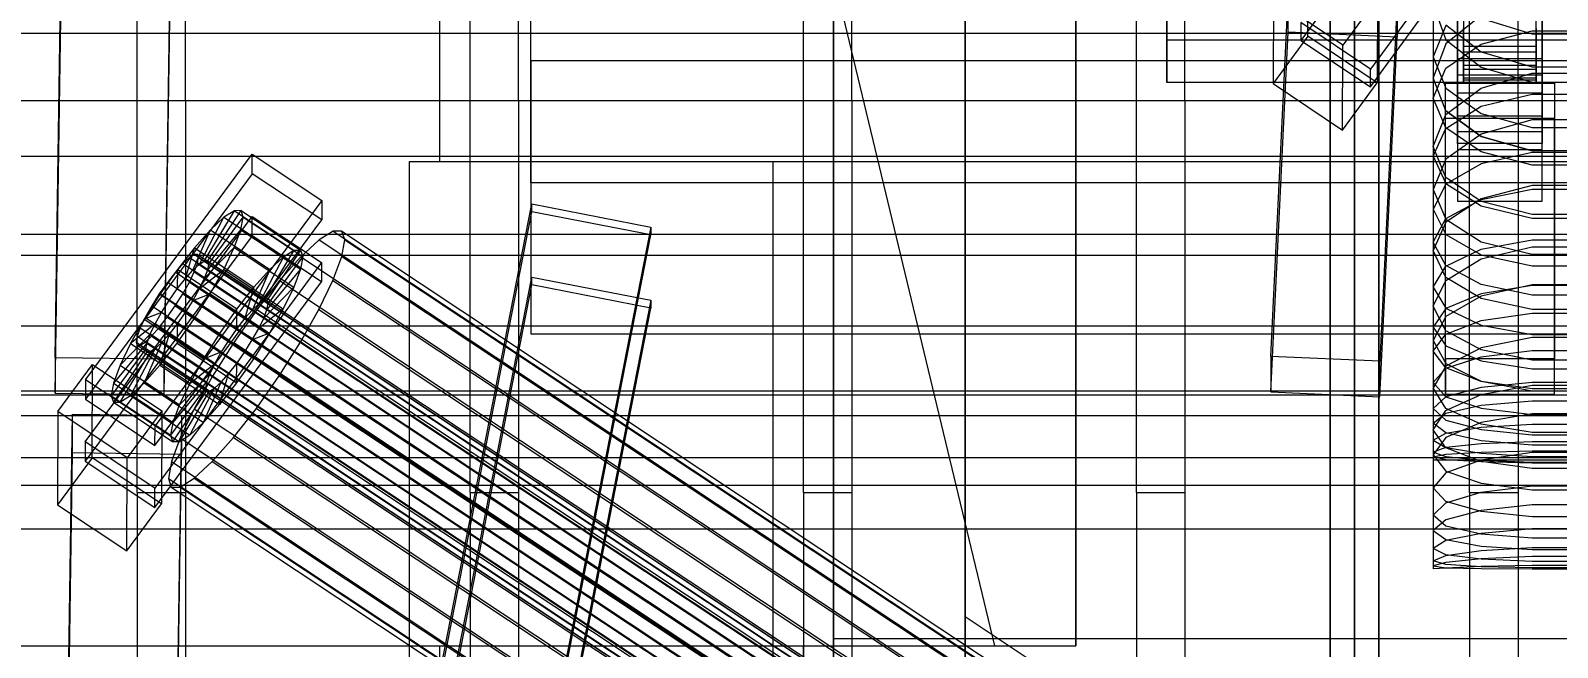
# Model space of a CAD drawing. Header units: millimetres. Extents: x -1970 to 34302, y -65268 to 6837.
# Drawn here: x -382.6 to -130.5, y -34680.3 to -34578.4 of the extents above; entities that cross this region are included whole.
import ezdxf

# ---------------------------------------------------------------- set-up
doc = ezdxf.new("R2010")
doc.units = ezdxf.units.MM
for name, color, linetype, lineweight in [('COTAS_O', 1, 'Continuous', 0), ('frontal_briquetadora', 7, 'Continuous', 0), ('frontal_C01', 7, 'Continuous', 0), ('frontal_C02', 7, 'Continuous', 0), ('frontal_C05-C07', 7, 'Continuous', 0), ('frontal_C07', 7, 'Continuous', 0), ('frontal_mezcladora', 7, 'Continuous', 0)]:
    doc.layers.add(name, color=color, linetype=linetype, lineweight=lineweight)
doc.dimstyles.new('R19_100', dxfattribs={"dimtxt": 250, "dimasz": 150, "dimexe": 150, "dimexo": 80, "dimgap": 100, "dimtad": 1, "dimtih": 1, "dimtoh": 1, "dimdsep": 46, "dimcen": 0.09, "dimadec": 0, "dimazin": 0, "dimtfac": 1, "dimtdec": 4, "dimtofl": 0, "dimtmove": 0, "dimatfit": 3, "dimfxl": 1, "dimtolj": 1, "dimtzin": 0, "dimarcsym": 0})

# ---------------------------------------------------------------- blocks, each defined once
blk = doc.blocks.new('*D38')
at = {"layer": 'COTAS_O', "color": 0, "lineweight": -2, "transparency": 16777216}
for p, q in [((-570, -33700), (200, -33700)), ((50, -34750), (50, -33850)), ((-570, -34900), (200, -34900))]:
    blk.add_line(p, q, dxfattribs=at)
at = {"layer": 'COTAS_O', "color": 0, "transparency": 16777216}
for points in [[(25, -33850), (75, -33850), (50, -33700)], [(25, -34750), (75, -34750), (50, -34900)]]:
    blk.add_solid(points, dxfattribs=at)
at = {"layer": 'Defpoints', "color": 0, "transparency": 16777216}
for p in [(-650, -33700), (50, -33700), (-650, -34900)]:
    blk.add_point(p, dxfattribs=at)
blk = doc.blocks.new('*D39')
at = {"layer": 'COTAS_O', "color": 0, "lineweight": -2, "transparency": 16777216}
for p, q in [((-650, -34820), (-650, -34050)), ((650, -34820), (650, -34050)), ((-500, -34200), (500, -34200))]:
    blk.add_line(p, q, dxfattribs=at)
at = {"layer": 'COTAS_O', "color": 0, "transparency": 16777216}
for points in [[(-500, -34175), (-500, -34225), (-650, -34200)], [(500, -34175), (500, -34225), (650, -34200)]]:
    blk.add_solid(points, dxfattribs=at)
at = {"layer": 'Defpoints', "color": 0, "transparency": 16777216}
for p in [(650, -34200), (-650, -34900), (650, -34900)]:
    blk.add_point(p, dxfattribs=at)

msp = doc.modelspace()

# ---------------------------------------------------------------- linework, layer by layer
at = {"layer": 'frontal_briquetadora'}
for p, q in [((-430, -33820), (-223.45, -34680)), ((-210, -34680), (-210, -33820)), ((-210, -34680), (-210, -34260)), ((-210, -34680), (-210, -34305)), ((-164, -34454.149), (-164, -34698)), ((-160, -34698), (-160, -34454.149)), ((-210, -34471), (-210, -34680)), ((-160, -34478.149), (-160, -34722)), ((-160, -34727.142), (-160, -34483.291)), ((-160, -34483.291), (-160, -34715.652)), ((-160, -34722.08), (-160, -34489.719)), ((-160, -34489.719), (-160, -34716.717)), ((-168, -34713.16), (-168, -34492.29)), ((-164, -34719.288), (-164, -34492.29)), ((-160, -34719.288), (-160, -34492.29)), ((-160, -34492.29), (-160, -34713.16)), ((-210, -34496), (-210, -34680)), ((-168, -34497.432), (-168, -34718.302)), ((-160, -34718.302), (-160, -34497.432)), ((-195, -34580), (-195, -34530)), ((-195, -34537), (-195, -34587)), ((-160, -34572.218), (-160, -34584.801)), ((-160, -34572.623), (-160, -34585.182)), ((-151, -34571.912), (-151, -34586.193)), ((-160, -34585.562), (-160, -34573.027)), ((-151, -34574.101), (-148.92, -34579.916)), ((-148.92, -34577.548), (-151, -34582.734)), ((-143.094, -34575.925), (-148.92, -34580.562)), ((-148.92, -34577.459), (-143.093, -34581.907)), ((-134.674, -34578.991), (-143.094, -34576.409)), ((-195, -34587), (-195, -34580)), ((195, -34580), (-195, -34580)), ((-148.92, -34580.562), (-151, -34586.193)), ((-148.92, -34579.916), (-143.094, -34584.461)), ((-143.093, -34580.641), (-134.673, -34578.443)), ((-125.326, -34578.991), (-134.674, -34578.991)), ((-134.673, -34578.443), (-125.327, -34578.443)), ((-151, -34582.734), (-151, -34597.535)), ((-151, -34582.734), (-148.92, -34587.919)), ((-148.92, -34584.6), (-143.093, -34580.641)), ((-143.093, -34581.907), (-134.673, -34584.376)), ((-160, -34584.801), (-160, -34596.589)), ((-160, -34585.182), (-160, -34596.944)), ((-160, -34597.299), (-160, -34585.562)), ((-151, -34589.538), (-148.92, -34584.6)), ((-143.094, -34584.461), (-134.674, -34586.939)), ((-143.094, -34587.908), (-134.674, -34585.444)), ((-134.674, -34585.444), (-125.326, -34585.444)), ((-134.673, -34584.376), (-125.327, -34584.376)), ((195, -34587), (-195, -34587)), ((-148.92, -34591.656), (-151, -34586.193)), ((-148.92, -34592.262), (-143.094, -34587.908)), ((-148.92, -34587.919), (-143.093, -34592.078)), ((-134.674, -34586.939), (-125.326, -34586.939)), ((-151, -34589.538), (-151, -34604.666)), ((-148.92, -34594.475), (-151, -34589.538)), ((-143.093, -34590.901), (-134.673, -34588.873)), ((-134.673, -34588.873), (-125.327, -34588.873)), ((-151, -34597.535), (-148.92, -34592.262)), ((-148.92, -34594.554), (-143.093, -34590.901)), ((-143.094, -34595.915), (-148.92, -34591.656)), ((-148.92, -34591.656), (-143.094, -34595.915)), ((-134.674, -34593.122), (-143.094, -34595.48)), ((-143.093, -34592.078), (-134.673, -34594.385)), ((-125.326, -34593.122), (-134.674, -34593.122)), ((-151, -34599.11), (-148.92, -34594.554)), ((-143.093, -34598.435), (-148.92, -34594.475)), ((-143.094, -34595.48), (-148.92, -34599.639)), ((-134.673, -34594.385), (-125.327, -34594.385)), ((-160, -34596.589), (-160, -34607.552)), ((-160, -34596.944), (-160, -34607.881)), ((-160, -34608.209), (-160, -34597.299)), ((-148.92, -34602.634), (-151, -34597.535)), ((-134.674, -34598.232), (-143.094, -34595.915)), ((-143.094, -34595.915), (-134.674, -34598.232)), ((-151, -34599.11), (-151, -34614.698)), ((-151, -34599.11), (-148.92, -34603.666)), ((-148.92, -34599.639), (-151, -34604.666)), ((-143.093, -34600.4), (-148.92, -34603.738)), ((-134.673, -34600.632), (-143.093, -34598.435)), ((-134.673, -34598.547), (-143.093, -34600.4)), ((-125.326, -34598.232), (-134.674, -34598.232)), ((-125.327, -34598.547), (-134.673, -34598.547)), ((-125.327, -34600.632), (-134.673, -34600.632)), ((-143.094, -34606.596), (-148.92, -34602.634)), ((-148.92, -34603.738), (-151, -34607.901)), ((-151, -34604.666), (-148.92, -34609.515)), ((-148.92, -34603.666), (-143.093, -34607.319)), ((-134.674, -34603.999), (-143.094, -34606.192)), ((-143.093, -34606.298), (-134.673, -34604.564)), ((-125.326, -34603.999), (-134.674, -34603.999)), ((-134.673, -34604.564), (-125.327, -34604.564)), ((-160, -34607.552), (-160, -34617.661)), ((-160, -34607.881), (-160, -34617.962)), ((-160, -34618.263), (-160, -34608.209)), ((-151, -34607.901), (-151, -34623.913)), ((-151, -34607.901), (-148.92, -34612.065)), ((-143.094, -34606.192), (-148.92, -34610.051)), ((-148.92, -34609.422), (-143.093, -34606.298)), ((-134.674, -34608.746), (-143.094, -34606.596)), ((-143.093, -34607.319), (-134.673, -34609.347)), ((-151, -34613.318), (-148.92, -34609.422)), ((-148.92, -34610.051), (-151, -34614.698)), ((-148.92, -34609.515), (-143.094, -34613.274)), ((-125.326, -34608.746), (-134.674, -34608.746)), ((-134.673, -34609.347), (-125.327, -34609.347)), ((-151, -34613.318), (-151, -34629.59)), ((-148.92, -34617.214), (-151, -34613.318)), ((-148.92, -34612.065), (-143.093, -34615.403)), ((-143.094, -34613.274), (-134.674, -34615.311)), ((-143.093, -34614.479), (-134.673, -34612.927)), ((-134.673, -34612.927), (-125.327, -34612.927)), ((-148.92, -34619.163), (-151, -34614.698)), ((-148.92, -34617.275), (-143.093, -34614.479)), ((-143.094, -34616.105), (-134.674, -34614.083)), ((-143.093, -34615.403), (-134.673, -34617.256)), ((-134.674, -34614.083), (-125.326, -34614.083)), ((-134.674, -34615.311), (-125.326, -34615.311)), ((-160, -34617.661), (-160, -34626.89)), ((-160, -34617.962), (-160, -34627.164)), ((-160, -34627.437), (-160, -34618.263)), ((-151, -34620.762), (-148.92, -34617.275)), ((-148.92, -34619.655), (-143.094, -34616.105)), ((-143.093, -34620.338), (-148.92, -34617.214)), ((-134.673, -34617.256), (-125.327, -34617.256)), ((-151, -34623.913), (-148.92, -34619.655)), ((-151, -34620.762), (-151, -34637.392)), ((-151, -34620.762), (-148.92, -34624.249)), ((-143.094, -34622.61), (-148.92, -34619.163)), ((-134.674, -34620.353), (-143.094, -34622.259)), ((-134.673, -34622.072), (-143.093, -34620.338)), ((-134.673, -34620.476), (-143.093, -34621.842)), ((-125.326, -34620.353), (-134.674, -34620.353)), ((-125.327, -34620.476), (-134.673, -34620.476)), ((-143.093, -34621.842), (-148.92, -34624.303)), ((-143.094, -34622.259), (-148.92, -34625.598)), ((-134.674, -34624.472), (-143.094, -34622.61)), ((-125.327, -34622.072), (-134.673, -34622.072)), ((-148.92, -34627.982), (-151, -34623.913)), ((-148.92, -34624.303), (-151, -34627.373)), ((-148.92, -34625.598), (-151, -34629.59)), ((-148.92, -34624.249), (-143.093, -34627.045)), ((-143.093, -34626.287), (-134.673, -34625.047)), ((-125.326, -34624.472), (-134.674, -34624.472)), ((-134.673, -34625.047), (-125.327, -34625.047)), ((-160, -34626.89), (-160, -34635.216)), ((-160, -34627.164), (-160, -34635.461)), ((-160, -34635.706), (-160, -34627.437)), ((-151, -34627.373), (-151, -34644.321)), ((-151, -34627.373), (-148.92, -34630.442)), ((-148.92, -34628.522), (-143.093, -34626.287)), ((-143.094, -34631.109), (-148.92, -34627.982)), ((-143.093, -34627.045), (-134.673, -34628.597)), ((-151, -34631.309), (-148.92, -34628.522)), ((-151, -34629.59), (-148.92, -34633.39)), ((-148.92, -34630.442), (-143.093, -34632.904)), ((-143.094, -34630.791), (-148.92, -34633.807)), ((-134.674, -34629.063), (-143.094, -34630.791)), ((-125.326, -34629.063), (-134.674, -34629.063)), ((-134.673, -34628.597), (-125.327, -34628.597)), ((-151, -34631.309), (-151, -34648.447)), ((-148.92, -34634.097), (-151, -34631.309)), ((-148.92, -34634.139), (-143.093, -34632.248)), ((-148.92, -34633.39), (-143.094, -34636.299)), ((-134.674, -34632.791), (-143.094, -34631.109)), ((-143.093, -34632.248), (-134.673, -34631.199)), ((-143.093, -34632.904), (-134.673, -34634.27)), ((-125.326, -34632.791), (-134.674, -34632.791)), ((-134.673, -34631.199), (-125.327, -34631.199)), ((-160, -34635.216), (-160, -34642.617)), ((-160, -34635.461), (-160, -34642.833)), ((-160, -34643.049), (-160, -34635.706)), ((-148.92, -34633.807), (-151, -34637.392)), ((-151, -34636.498), (-148.92, -34634.139)), ((-143.093, -34636.332), (-148.92, -34634.097)), ((-134.673, -34634.27), (-125.327, -34634.27)), ((-151, -34636.498), (-151, -34653.884)), ((-151, -34636.498), (-148.92, -34638.856)), ((-148.92, -34640.781), (-151, -34637.392)), ((-143.093, -34637.349), (-148.92, -34638.892)), ((-148.92, -34641.151), (-143.094, -34638.466)), ((-143.094, -34636.299), (-134.674, -34637.86)), ((-143.094, -34638.466), (-134.674, -34636.92)), ((-134.673, -34637.572), (-143.093, -34636.332)), ((-134.673, -34636.493), (-143.093, -34637.349)), ((-134.674, -34636.92), (-125.326, -34636.92)), ((-134.674, -34637.86), (-125.326, -34637.86)), ((-125.327, -34636.493), (-134.673, -34636.493)), ((-125.327, -34637.572), (-134.673, -34637.572)), ((-148.92, -34638.892), (-151, -34640.815)), ((-151, -34640.815), (-151, -34658.409)), ((-151, -34640.815), (-148.92, -34642.739)), ((-148.92, -34638.856), (-143.093, -34640.747)), ((-148.92, -34641.573), (-143.093, -34640.265)), ((-143.094, -34643.357), (-148.92, -34640.781)), ((-143.093, -34640.265), (-134.673, -34639.539)), ((-143.093, -34640.747), (-134.673, -34641.797)), ((-134.673, -34639.539), (-125.327, -34639.539)), ((-160, -34642.617), (-160, -34649.075)), ((-160, -34642.833), (-160, -34649.261)), ((-160, -34649.447), (-160, -34643.049)), ((-151, -34644.321), (-148.92, -34641.151)), ((-151, -34643.204), (-148.92, -34641.573)), ((-151, -34643.204), (-151, -34660.914)), ((-148.92, -34644.835), (-151, -34643.204)), ((-148.92, -34642.739), (-143.093, -34644.281)), ((-143.094, -34643.097), (-148.92, -34645.558)), ((-134.674, -34641.675), (-143.094, -34643.097)), ((-134.674, -34644.733), (-143.094, -34643.357)), ((-143.093, -34643.905), (-134.673, -34643.376)), ((-125.326, -34641.675), (-134.674, -34641.675)), ((-134.673, -34641.797), (-125.327, -34641.797)), ((-134.673, -34643.376), (-125.327, -34643.376)), ((-148.92, -34647.291), (-151, -34644.321)), ((-151, -34646.048), (-148.92, -34644.859)), ((-148.92, -34645.558), (-151, -34648.447)), ((-151, -34646.048), (-151, -34663.894)), ((-151, -34646.048), (-148.92, -34647.238)), ((-148.92, -34644.859), (-143.093, -34643.905)), ((-143.093, -34646.144), (-148.92, -34644.835)), ((-143.093, -34644.281), (-134.673, -34645.137)), ((-125.326, -34644.733), (-134.674, -34644.733)), ((-134.673, -34645.137), (-125.327, -34645.137)), ((-148.92, -34647.254), (-151, -34647.998)), ((-151, -34647.998), (-151, -34665.938)), ((-151, -34647.998), (-148.92, -34648.743)), ((-151, -34648.799), (-148.92, -34648.352)), ((-151, -34648.447), (-148.92, -34651.133)), ((-143.093, -34646.656), (-148.92, -34647.254)), ((-148.92, -34647.238), (-143.093, -34648.191)), ((-143.094, -34649.528), (-148.92, -34647.291)), ((-148.92, -34648.352), (-143.093, -34647.994)), ((-134.674, -34648.069), (-143.094, -34649.303)), ((-134.673, -34646.869), (-143.093, -34646.144)), ((-134.673, -34646.325), (-143.093, -34646.656)), ((-143.093, -34647.994), (-134.673, -34647.795)), ((-143.093, -34648.191), (-134.673, -34648.721)), ((-125.326, -34648.069), (-134.674, -34648.069)), ((-125.327, -34646.325), (-134.673, -34646.325)), ((-125.327, -34646.869), (-134.673, -34646.869)), ((-134.673, -34647.795), (-125.327, -34647.795)), ((-160, -34649.075), (-160, -34654.572)), ((-160, -34649.261), (-160, -34654.728)), ((-160, -34654.883), (-160, -34649.447)), ((-151, -34648.799), (-151, -34666.778)), ((-148.92, -34649.246), (-151, -34648.799)), ((-151, -34649.25), (-151, -34667.25)), ((-151, -34649.25), (-148.92, -34649.25)), ((-148.92, -34648.743), (-143.093, -34649.34)), ((-143.093, -34649.605), (-148.92, -34649.246)), ((-148.92, -34649.25), (-143.093, -34649.25)), ((-143.094, -34649.303), (-148.92, -34651.424)), ((-148.92, -34651.133), (-143.094, -34653.142)), ((-134.674, -34650.715), (-143.094, -34649.528)), ((-143.093, -34649.25), (-134.673, -34649.25)), ((-143.093, -34649.34), (-134.673, -34649.671)), ((-134.673, -34649.804), (-143.093, -34649.605)), ((-125.326, -34650.715), (-134.674, -34650.715)), ((-134.673, -34648.721), (-125.327, -34648.721)), ((-134.673, -34649.25), (-125.327, -34649.25)), ((-134.673, -34649.671), (-125.327, -34649.671)), ((-125.327, -34649.804), (-134.673, -34649.804)), ((-148.92, -34651.424), (-151, -34653.884)), ((-143.094, -34653.142), (-134.674, -34654.2)), ((-143.094, -34654.607), (-134.674, -34653.565)), ((-134.674, -34653.565), (-125.326, -34653.565)), ((-160, -34654.572), (-160, -34659.095)), ((-160, -34654.728), (-160, -34659.221)), ((-160, -34659.345), (-160, -34654.883)), ((-148.92, -34656.141), (-151, -34653.884)), ((-148.92, -34656.382), (-143.094, -34654.607)), ((-143.094, -34657.802), (-148.92, -34656.141)), ((-134.674, -34654.2), (-125.326, -34654.2)), ((-151, -34658.409), (-148.92, -34656.382)), ((-148.92, -34660.23), (-151, -34658.409)), ((-143.094, -34657.636), (-148.92, -34659.178)), ((-134.674, -34656.722), (-143.094, -34657.636)), ((-134.674, -34658.667), (-143.094, -34657.802)), ((-125.326, -34656.723), (-134.674, -34656.722)), ((-125.326, -34658.667), (-134.674, -34658.667)), ((-160, -34659.095), (-160, -34662.632)), ((-160, -34659.221), (-160, -34662.727)), ((-160, -34662.82), (-160, -34659.345)), ((-148.92, -34659.178), (-151, -34660.914)), ((-151, -34660.914), (-148.92, -34662.441)), ((-143.094, -34661.54), (-148.92, -34660.23)), ((-134.674, -34660.692), (-143.094, -34661.41)), ((-125.326, -34660.692), (-134.674, -34660.692)), ((-160, -34662.632), (-160, -34665.174)), ((-160, -34662.727), (-160, -34665.237)), ((-160, -34665.3), (-160, -34662.82)), ((-148.92, -34662.6), (-151, -34663.894)), ((-143.094, -34661.41), (-148.92, -34662.6)), ((-148.92, -34662.441), (-143.094, -34663.515)), ((-134.674, -34662.209), (-143.094, -34661.54)), ((-143.094, -34663.515), (-134.674, -34664.053)), ((-143.094, -34664.254), (-134.674, -34663.732)), ((-125.326, -34662.209), (-134.674, -34662.209)), ((-134.674, -34663.732), (-125.326, -34663.732)), ((-160, -34665.174), (-160, -34666.715)), ((-160, -34665.237), (-160, -34666.747)), ((-160, -34666.778), (-160, -34665.3)), ((-148.92, -34664.979), (-151, -34663.894)), ((-151, -34665.938), (-148.92, -34665.088)), ((-148.92, -34666.577), (-151, -34665.938)), ((-148.92, -34666.225), (-151, -34666.778)), ((-148.92, -34665.088), (-143.094, -34664.254)), ((-143.094, -34665.696), (-148.92, -34664.979)), ((-143.094, -34665.629), (-148.92, -34666.225)), ((-134.674, -34665.239), (-143.094, -34665.629)), ((-134.674, -34666.036), (-143.094, -34665.696)), ((-134.674, -34664.053), (-125.326, -34664.053)), ((-125.326, -34665.239), (-134.674, -34665.239)), ((-125.326, -34666.036), (-134.674, -34666.036)), ((-160, -34666.715), (-160, -34667.25)), ((-160, -34666.747), (-160, -34667.25)), ((-160, -34667.25), (-160, -34666.778)), ((-151, -34666.778), (-148.92, -34667.119)), ((-148.92, -34667.144), (-151, -34667.25)), ((-143.094, -34666.937), (-148.92, -34666.577)), ((-143.094, -34666.906), (-148.92, -34667.144)), ((-148.92, -34667.119), (-143.094, -34667.24)), ((-134.674, -34666.715), (-143.094, -34666.906)), ((-134.674, -34667.078), (-143.094, -34666.937)), ((-143.094, -34667.24), (-134.674, -34667.248)), ((-125.326, -34666.715), (-134.674, -34666.715)), ((-125.326, -34667.078), (-134.674, -34667.078)), ((-134.674, -34667.248), (-125.326, -34667.248)), ((-430, -34680), (-223.45, -34680)), ((-430, -34680), (-210, -34680)), ((-430, -34680), (-315, -34680)), ((-315, -34700), (-315, -34680)), ((-260, -34680), (-255, -34680)), ((-260, -34685), (-260, -34680)), ((-255, -34685), (-255, -34680)), ((-223.45, -34680), (-210, -34680))]:
    msp.add_line(p, q, dxfattribs=at)
at = {"layer": 'frontal_C01'}
for p, q in [((-250, -32680.37), (-250, -35735.764)), ((-250, -35740.498), (-250, -32685.104)), ((-228.298, -34363.008), (-228.298, -34675.195)), ((-228.298, -34680.882), (-228.298, -34368.695)), ((450, -34578.861), (-450, -34578.861)), ((450, -34599.211), (-450, -34599.211)), ((-373.501, -34636.071), (-345.969, -34598.832)), ((-345.981, -34602.034), (-345.969, -34598.832)), ((-345.969, -34598.832), (-334.501, -34606.444)), ((-345.981, -34602.034), (-373.513, -34639.273)), ((-334.513, -34609.646), (-345.981, -34602.034)), ((-334.501, -34606.444), (-362.033, -34643.683)), ((-353.892, -34616.456), (-348.918, -34608.136)), ((-353.378, -34616.453), (-347.835, -34608.131)), ((-348.918, -34608.136), (-350.645, -34609.219)), ((-347.835, -34608.131), (-348.918, -34608.136)), ((-348.918, -34608.136), (-339.088, -34614.661)), ((-347.835, -34608.131), (-338.005, -34614.655)), ((-347.47, -34609.203), (-347.835, -34608.131)), ((-334.501, -34606.444), (-334.513, -34609.646)), ((-373.539, -34646.317), (-346.008, -34609.078)), ((-362.045, -34646.885), (-334.513, -34609.646)), ((-354.71, -34616.969), (-350.645, -34609.219)), ((-353.205, -34616.961), (-347.47, -34609.203)), ((-350.645, -34609.219), (-352.899, -34611.305)), ((-350.645, -34609.219), (-340.816, -34615.743)), ((-347.847, -34611.28), (-347.47, -34609.203)), ((-347.47, -34609.203), (-337.64, -34615.727)), ((-346.02, -34612.28), (-346.008, -34609.078)), ((-346.008, -34609.078), (-334.539, -34616.69)), ((-450, -34612.018), (450, -34612.018)), ((-346.02, -34612.28), (-373.551, -34649.519)), ((-355.777, -34617.957), (-352.899, -34611.305)), ((-352.899, -34611.305), (-355.525, -34614.252)), ((-353.384, -34617.945), (-347.847, -34611.28)), ((-352.899, -34611.305), (-343.069, -34617.829)), ((-348.941, -34614.22), (-347.847, -34611.28)), ((-347.847, -34611.28), (-338.017, -34617.804)), ((-334.551, -34619.892), (-346.02, -34612.28)), ((-334.938, -34612.958), (-337.95, -34615.747)), ((-332.629, -34611.511), (-334.938, -34612.958)), ((-334.938, -34612.958), (-150.629, -34735.29)), ((-331.181, -34611.504), (-332.629, -34611.511)), ((-332.629, -34611.511), (-148.32, -34733.842)), ((-331.197, -34615.713), (-330.692, -34612.937)), ((-330.692, -34612.937), (-331.181, -34611.504)), ((-331.181, -34611.504), (-146.872, -34733.835)), ((-330.692, -34612.937), (-146.383, -34735.268)), ((-355.525, -34614.252), (-358.345, -34617.86)), ((-357.021, -34619.353), (-355.525, -34614.252)), ((-355.53, -34615.368), (-356.348, -34615.881)), ((-355.017, -34615.366), (-355.53, -34615.368)), ((-355.53, -34615.368), (-141.731, -34757.273)), ((-355.525, -34614.252), (-345.695, -34620.777)), ((-355.022, -34616.858), (-354.844, -34615.874)), ((-354.844, -34615.874), (-355.017, -34615.366)), ((-355.017, -34615.366), (-141.218, -34757.27)), ((-354.844, -34615.874), (-141.045, -34757.778)), ((-353.902, -34619.337), (-348.941, -34614.22)), ((-350.678, -34617.822), (-348.941, -34614.22)), ((-348.941, -34614.22), (-339.111, -34620.744)), ((-340.816, -34615.743), (-344.88, -34623.493)), ((-339.088, -34614.661), (-344.062, -34622.98)), ((-338.005, -34614.655), (-343.549, -34622.978)), ((-337.64, -34615.727), (-343.376, -34623.486)), ((-343.069, -34617.829), (-340.816, -34615.743)), ((-337.95, -34615.747), (-341.461, -34619.687)), ((-340.816, -34615.743), (-339.088, -34614.661)), ((-339.088, -34614.661), (-338.005, -34614.655)), ((-337.64, -34615.727), (-338.017, -34617.804)), ((-338.005, -34614.655), (-337.64, -34615.727)), ((-337.95, -34615.747), (-153.641, -34738.078)), ((-332.659, -34619.643), (-331.197, -34615.713)), ((-331.197, -34615.713), (-146.887, -34738.045)), ((-334.539, -34616.69), (-362.071, -34653.929)), ((-358.345, -34617.86), (-361.166, -34621.883)), ((-358.659, -34618.266), (-359.995, -34619.975)), ((-357.415, -34616.869), (-358.659, -34618.266)), ((-358.659, -34618.266), (-144.861, -34760.17)), ((-358.345, -34617.86), (-358.357, -34621.062)), ((-348.515, -34624.385), (-358.345, -34617.86)), ((-356.348, -34615.881), (-357.415, -34616.869)), ((-357.415, -34616.869), (-143.617, -34758.774)), ((-357.021, -34619.353), (-355.777, -34617.957)), ((-356.363, -34619.956), (-355.541, -34618.25)), ((-356.348, -34615.881), (-142.549, -34757.786)), ((-355.777, -34617.957), (-354.71, -34616.969)), ((-345.947, -34624.481), (-355.777, -34617.957)), ((-355.541, -34618.25), (-355.022, -34616.858)), ((-355.541, -34618.25), (-141.742, -34760.154)), ((-355.022, -34616.858), (-141.224, -34758.762)), ((-354.725, -34621.044), (-350.678, -34617.822)), ((-354.71, -34616.969), (-353.892, -34616.456)), ((-344.88, -34623.493), (-354.71, -34616.969)), ((-353.384, -34617.945), (-353.902, -34619.337)), ((-353.892, -34616.456), (-353.378, -34616.453)), ((-344.062, -34622.98), (-353.892, -34616.456)), ((-353.205, -34616.961), (-353.384, -34617.945)), ((-343.554, -34624.469), (-353.384, -34617.945)), ((-343.549, -34622.978), (-353.378, -34616.453)), ((-353.378, -34616.453), (-353.205, -34616.961)), ((-343.376, -34623.486), (-353.205, -34616.961)), ((-352.938, -34621.842), (-350.678, -34617.822)), ((-350.678, -34617.822), (-340.848, -34624.346)), ((-343.069, -34617.829), (-345.947, -34624.481)), ((-345.695, -34620.777), (-343.069, -34617.829)), ((-338.017, -34617.804), (-343.554, -34624.469)), ((-338.017, -34617.804), (-339.111, -34620.744)), ((-334.539, -34616.69), (-334.551, -34619.892)), ((-362.083, -34657.13), (-334.551, -34619.892)), ((-359.995, -34619.975), (-361.332, -34621.88)), ((-146.196, -34761.879), (-359.995, -34619.975)), ((-358.357, -34621.062), (-357.021, -34619.353)), ((-357.434, -34621.86), (-356.363, -34619.956)), ((-347.191, -34625.877), (-357.021, -34619.353)), ((-356.363, -34619.956), (-142.565, -34761.861)), ((-353.902, -34619.337), (-354.725, -34621.044)), ((-344.073, -34625.862), (-353.902, -34619.337)), ((-348.515, -34624.385), (-345.695, -34620.777)), ((-345.695, -34620.777), (-347.191, -34625.877)), ((-341.461, -34619.687), (-345.231, -34624.51)), ((-339.111, -34620.744), (-344.073, -34625.862)), ((-341.461, -34619.687), (-157.152, -34742.019)), ((-339.111, -34620.744), (-340.848, -34624.346)), ((-334.981, -34624.459), (-332.659, -34619.643)), ((-332.659, -34619.643), (-148.35, -34741.975)), ((-361.166, -34621.883), (-363.797, -34626.045)), ((-361.332, -34621.88), (-362.578, -34623.852)), ((-361.332, -34621.88), (-147.533, -34763.784)), ((-359.693, -34622.967), (-361.166, -34621.883)), ((-361.166, -34621.883), (-351.336, -34628.407)), ((-360.939, -34624.939), (-359.693, -34622.967)), ((-359.693, -34622.967), (-358.357, -34621.062)), ((-349.863, -34629.492), (-359.693, -34622.967)), ((-358.68, -34623.832), (-357.434, -34621.86)), ((-358.357, -34621.062), (-348.527, -34627.586)), ((-357.434, -34621.86), (-143.635, -34763.765)), ((-355.796, -34622.948), (-357.042, -34624.92)), ((-354.725, -34621.044), (-355.796, -34622.948)), ((-355.796, -34622.948), (-352.938, -34621.842)), ((-345.966, -34629.472), (-355.796, -34622.948)), ((-355.569, -34626.004), (-352.938, -34621.842)), ((-344.895, -34627.568), (-354.725, -34621.044)), ((-352.938, -34621.842), (-343.108, -34628.366)), ((-344.062, -34622.98), (-344.88, -34623.493)), ((-343.549, -34622.978), (-344.062, -34622.98)), ((-343.376, -34623.486), (-343.549, -34622.978)), ((-363.648, -34625.756), (-364.471, -34627.462)), ((-360.939, -34624.939), (-363.797, -34626.045)), ((-362.578, -34623.852), (-363.648, -34625.756)), ((-363.648, -34625.756), (-149.85, -34767.66)), ((-362.578, -34623.852), (-148.779, -34765.756)), ((-362.01, -34626.843), (-360.939, -34624.939)), ((-361.352, -34627.447), (-360.017, -34625.738)), ((-351.109, -34631.463), (-360.939, -34624.939)), ((-360.017, -34625.738), (-358.68, -34623.832)), ((-360.017, -34625.738), (-146.218, -34767.642)), ((-358.68, -34623.832), (-144.881, -34765.737)), ((-357.042, -34624.92), (-358.378, -34626.825)), ((-357.042, -34624.92), (-355.569, -34626.004)), ((-347.212, -34631.444), (-357.042, -34624.92)), ((-351.336, -34628.407), (-348.515, -34624.385)), ((-345.231, -34624.51), (-349.002, -34629.887)), ((-348.527, -34627.586), (-348.515, -34624.385)), ((-347.191, -34625.877), (-348.527, -34627.586)), ((-345.947, -34624.481), (-347.191, -34625.877)), ((-344.88, -34623.493), (-345.947, -34624.481)), ((-160.922, -34746.842), (-345.231, -34624.51)), ((-340.848, -34624.346), (-344.895, -34627.568)), ((-344.895, -34627.568), (-344.073, -34625.862)), ((-344.073, -34625.862), (-343.554, -34624.469)), ((-343.554, -34624.469), (-343.376, -34623.486)), ((-340.848, -34624.346), (-343.108, -34628.366)), ((-338.003, -34629.833), (-334.981, -34624.459)), ((-334.981, -34624.459), (-150.672, -34746.791)), ((-363.797, -34626.045), (-366.057, -34630.065)), ((-362.01, -34626.843), (-366.057, -34630.065)), ((-364.471, -34627.462), (-364.989, -34628.855)), ((-364.471, -34627.462), (-150.672, -34769.367)), ((-363.797, -34626.045), (-353.967, -34632.57)), ((-362.833, -34628.55), (-362.01, -34626.843)), ((-362.596, -34628.843), (-361.352, -34627.447)), ((-352.18, -34633.368), (-362.01, -34626.843)), ((-361.352, -34627.447), (-147.554, -34769.351)), ((-358.378, -34626.825), (-359.714, -34628.534)), ((-358.39, -34630.027), (-355.569, -34626.004)), ((-358.378, -34626.825), (-358.39, -34630.027)), ((-348.548, -34633.349), (-358.378, -34626.825)), ((-355.569, -34626.004), (-345.739, -34632.529)), ((-353.967, -34632.57), (-351.336, -34628.407)), ((-351.336, -34628.407), (-349.863, -34629.492)), ((-348.527, -34627.586), (-349.863, -34629.492)), ((-345.966, -34629.472), (-344.895, -34627.568)), ((-343.108, -34628.366), (-345.966, -34629.472)), ((-343.108, -34628.366), (-345.739, -34632.529)), ((-363.53, -34630.926), (-369.265, -34638.684)), ((-363.351, -34629.942), (-368.888, -34636.607)), ((-362.833, -34628.55), (-367.794, -34633.667)), ((-366.057, -34630.065), (-367.794, -34633.667)), ((-362.025, -34630.918), (-366.09, -34638.668)), ((-366.057, -34630.065), (-356.228, -34636.589)), ((-364.989, -34628.855), (-365.168, -34629.838)), ((-365.168, -34629.838), (-364.995, -34630.346)), ((-365.168, -34629.838), (-151.369, -34771.743)), ((-364.995, -34630.346), (-364.482, -34630.344)), ((-364.995, -34630.346), (-151.196, -34772.251)), ((-364.989, -34628.855), (-151.191, -34770.759)), ((-364.482, -34630.344), (-363.664, -34629.831)), ((-364.482, -34630.344), (-150.683, -34772.248)), ((-360.958, -34629.93), (-363.836, -34636.582)), ((-363.664, -34629.831), (-362.596, -34628.843)), ((-363.664, -34629.831), (-149.865, -34771.735)), ((-363.53, -34630.926), (-363.351, -34629.942)), ((-363.357, -34631.434), (-363.53, -34630.926)), ((-353.7, -34637.45), (-363.53, -34630.926)), ((-363.351, -34629.942), (-362.833, -34628.55)), ((-353.521, -34636.466), (-363.351, -34629.942)), ((-362.025, -34630.918), (-362.843, -34631.431)), ((-353.003, -34635.074), (-362.833, -34628.55)), ((-362.596, -34628.843), (-148.798, -34770.747)), ((-360.958, -34629.93), (-362.025, -34630.918)), ((-352.196, -34637.443), (-362.025, -34630.918)), ((-359.714, -34628.534), (-361.21, -34633.635)), ((-361.21, -34633.635), (-358.39, -34630.027)), ((-359.714, -34628.534), (-360.958, -34629.93)), ((-351.128, -34636.455), (-360.958, -34629.93)), ((-349.884, -34635.058), (-359.714, -34628.534)), ((-358.39, -34630.027), (-348.56, -34636.551)), ((-349.002, -34629.887), (-352.519, -34635.453)), ((-349.863, -34629.492), (-351.109, -34631.463)), ((-349.002, -34629.887), (-164.693, -34752.219)), ((-347.212, -34631.444), (-345.966, -34629.472)), ((-341.52, -34635.398), (-338.003, -34629.833)), ((-338.003, -34629.833), (-153.694, -34752.164)), ((-363.357, -34631.434), (-368.9, -34639.756)), ((-362.843, -34631.431), (-367.817, -34639.751)), ((-362.843, -34631.431), (-363.357, -34631.434)), ((-353.527, -34637.958), (-363.357, -34631.434)), ((-353.014, -34637.955), (-362.843, -34631.431)), ((-356.228, -34636.589), (-353.967, -34632.57)), ((-356.228, -34636.589), (-352.18, -34633.368)), ((-353.967, -34632.57), (-351.109, -34631.463)), ((-352.18, -34633.368), (-353.003, -34635.074)), ((-351.109, -34631.463), (-352.18, -34633.368)), ((-349.884, -34635.058), (-348.548, -34633.349)), ((-345.739, -34632.529), (-348.56, -34636.551)), ((-348.56, -34636.551), (-348.548, -34633.349)), ((-348.548, -34633.349), (-347.212, -34631.444)), ((-345.739, -34632.529), (-347.212, -34631.444)), ((-378.086, -34641.317), (-372.35, -34633.559)), ((-372.408, -34648.928), (-372.35, -34633.559)), ((-372.35, -34633.559), (-360.882, -34641.171)), ((-367.794, -34633.667), (-368.888, -34636.607)), ((-367.794, -34633.667), (-357.964, -34640.192)), ((-363.836, -34636.582), (-361.21, -34633.635)), ((-361.21, -34633.635), (-351.38, -34640.159)), ((-357.964, -34640.192), (-353.003, -34635.074)), ((-352.519, -34635.453), (-355.541, -34640.826)), ((-353.003, -34635.074), (-353.521, -34636.466)), ((-352.519, -34635.453), (-168.21, -34757.784)), ((-351.38, -34640.159), (-349.884, -34635.058)), ((-351.128, -34636.455), (-349.884, -34635.058)), ((-345.291, -34640.775), (-341.52, -34635.398)), ((-341.52, -34635.398), (-157.211, -34757.729)), ((-373.501, -34636.071), (-373.513, -34639.273)), ((-362.033, -34643.683), (-373.501, -34636.071)), ((-368.888, -34636.607), (-369.265, -34638.684)), ((-368.888, -34636.607), (-359.058, -34643.132)), ((-366.09, -34638.668), (-363.836, -34636.582)), ((-363.836, -34636.582), (-354.006, -34643.106)), ((-359.436, -34645.208), (-353.7, -34637.45)), ((-359.07, -34646.28), (-353.527, -34637.958)), ((-359.058, -34643.132), (-353.521, -34636.466)), ((-357.987, -34646.275), (-353.014, -34637.955)), ((-357.964, -34640.192), (-356.228, -34636.589)), ((-356.26, -34645.192), (-352.196, -34637.443)), ((-354.006, -34643.106), (-351.128, -34636.455)), ((-353.521, -34636.466), (-353.7, -34637.45)), ((-353.7, -34637.45), (-353.527, -34637.958)), ((-353.527, -34637.958), (-353.014, -34637.955)), ((-353.014, -34637.955), (-352.196, -34637.443)), ((-352.196, -34637.443), (-351.128, -34636.455)), ((-348.56, -34636.551), (-351.38, -34640.159)), ((-373.513, -34639.273), (-362.045, -34646.885)), ((-369.265, -34638.684), (-368.9, -34639.756)), ((-369.265, -34638.684), (-359.436, -34645.208)), ((-368.9, -34639.756), (-367.817, -34639.751)), ((-368.9, -34639.756), (-359.07, -34646.28)), ((-367.817, -34639.751), (-366.09, -34638.668)), ((-367.817, -34639.751), (-357.987, -34646.275)), ((-366.09, -34638.668), (-356.26, -34645.192)), ((-359.058, -34643.132), (-357.964, -34640.192)), ((-355.541, -34640.826), (-357.863, -34645.642)), ((-355.541, -34640.826), (-171.232, -34763.158)), ((-351.38, -34640.159), (-354.006, -34643.106)), ((-349.061, -34645.598), (-345.291, -34640.775)), ((-345.291, -34640.775), (-160.982, -34763.106)), ((-378.512, -34833.675), (-375.644, -34641.727)), ((-378.086, -34641.317), (-378.143, -34656.686)), ((-366.618, -34648.929), (-378.086, -34641.317)), ((-375.644, -34648.131), (-375.644, -34641.727)), ((-375.644, -34641.727), (-357.646, -34641.968)), ((-360.882, -34641.171), (-366.618, -34648.929)), ((-360.882, -34641.171), (-360.939, -34656.539)), ((-357.646, -34641.968), (-360.514, -34833.916)), ((-359.436, -34645.208), (-359.058, -34643.132)), ((-357.646, -34641.968), (-357.646, -34648.372)), ((-354.006, -34643.106), (-356.26, -34645.192)), ((-362.045, -34646.885), (-362.033, -34643.683)), ((-359.07, -34646.28), (-359.436, -34645.208)), ((-357.863, -34645.642), (-359.326, -34649.572)), ((-356.26, -34645.192), (-357.987, -34646.275)), ((-357.863, -34645.642), (-173.554, -34767.973)), ((-352.572, -34649.538), (-349.061, -34645.598)), ((-349.061, -34645.598), (-164.752, -34767.93)), ((-378.512, -34840.078), (-375.644, -34648.131)), ((-357.646, -34648.372), (-375.644, -34648.131)), ((-373.539, -34646.317), (-373.551, -34649.519)), ((-362.071, -34653.929), (-373.539, -34646.317)), ((-360.514, -34840.32), (-357.646, -34648.372)), ((-357.987, -34646.275), (-359.07, -34646.28)), ((-372.408, -34648.928), (-378.143, -34656.686)), ((-373.551, -34649.519), (-362.083, -34657.13)), ((-360.939, -34656.539), (-372.408, -34648.928)), ((-366.675, -34664.298), (-366.618, -34648.929)), ((-359.326, -34649.572), (-359.83, -34652.348)), ((-359.326, -34649.572), (-175.016, -34771.903)), ((-355.584, -34652.327), (-352.572, -34649.538)), ((-352.572, -34649.538), (-168.263, -34771.87)), ((-359.83, -34652.348), (-359.341, -34653.782)), ((-359.83, -34652.348), (-175.521, -34774.68)), ((-357.893, -34653.774), (-355.584, -34652.327)), ((-355.584, -34652.327), (-171.275, -34774.658)), ((-362.083, -34657.13), (-362.071, -34653.929)), ((-359.341, -34653.782), (-357.893, -34653.774)), ((-359.341, -34653.782), (-175.032, -34776.113)), ((-357.893, -34653.774), (-173.584, -34776.106)), ((-378.143, -34656.686), (-366.675, -34664.298)), ((-366.675, -34664.298), (-360.939, -34656.539)), ((-130, -34740.438), (-228.298, -34675.195)), ((-228.298, -34675.195), (-228.298, -34987.381)), ((-228.298, -34675.195), (-228.298, -34680.882))]:
    msp.add_line(p, q, dxfattribs=at)
at = {"layer": 'frontal_C02'}
for p, q in [((-250, -32976.99), (-250, -35767.535)), ((-250, -35772.314), (-250, -32981.769)), ((-378.512, -34632.411), (-375.644, -34438.644)), ((-357.646, -34438.888), (-360.514, -34632.655)), ((-378.512, -34638.257), (-375.644, -34444.49)), ((-360.514, -34638.5), (-357.646, -34444.733)), ((-228.298, -34472.116), (-228.298, -34756.938)), ((-228.298, -34762.679), (-228.298, -34477.858)), ((-147, -34585.777), (-147, -34539.873)), ((-133, -34539.873), (-133, -34585.777)), ((-145.327, -34542.418), (-172.859, -34580.011)), ((-147, -34542.796), (-147, -34588.7)), ((-133, -34588.7), (-133, -34542.796)), ((-133.847, -34547.179), (-161.379, -34584.772)), ((-161.391, -34587.695), (-133.859, -34550.102)), ((-147, -34595.13), (-147, -34549.226)), ((-133, -34549.226), (-133, -34595.13)), ((-147, -34552.148), (-147, -34598.053)), ((-133, -34598.053), (-133, -34552.148)), ((-171.715, -34579.322), (-171.658, -34565.293)), ((-177.811, -34632.206), (-174.943, -34572.829)), ((-174.943, -34578.675), (-174.943, -34572.829)), ((-160.19, -34572.976), (-165.926, -34580.808)), ((-160.19, -34572.976), (-160.247, -34587.005)), ((-177.394, -34573.125), (-177.451, -34587.154)), ((-165.926, -34580.808), (-177.394, -34573.125)), ((-156.962, -34573.623), (-159.83, -34633)), ((-156.962, -34573.623), (-156.962, -34579.469)), ((-146, -34574.145), (-146, -34580.966)), ((-146, -34574.588), (-146, -34581.901)), ((-134, -34580.966), (-134, -34574.145)), ((-134, -34581.901), (-134, -34574.588)), ((-172.847, -34577.089), (-172.859, -34580.011)), ((-161.379, -34584.772), (-172.847, -34577.089)), ((-146, -34575.64), (-146, -34584.121)), ((-146, -34575.953), (-146, -34584.782)), ((-146, -34576.614), (-146, -34586.177)), ((-146, -34576.776), (-146, -34586.519)), ((-146, -34576.928), (-146, -34580.966)), ((-146, -34577.001), (-146, -34586.995)), ((-134, -34584.121), (-134, -34575.64)), ((-134, -34584.782), (-134, -34575.953)), ((-134, -34586.177), (-134, -34576.614)), ((-134, -34586.519), (-134, -34576.776)), ((-134, -34580.966), (-134, -34576.928)), ((-134, -34586.995), (-134, -34577.001)), ((-177.811, -34638.052), (-174.943, -34578.675)), ((-171.715, -34579.322), (-177.451, -34587.154)), ((-156.962, -34579.469), (-174.943, -34578.675)), ((-172.859, -34580.011), (-161.391, -34587.695)), ((-160.247, -34587.005), (-171.715, -34579.322)), ((-159.83, -34638.846), (-156.962, -34579.469)), ((-146, -34581.901), (-146, -34578.073)), ((-134, -34578.073), (-134, -34581.901)), ((-165.983, -34594.837), (-165.926, -34580.808)), ((-147, -34597.017), (-147, -34582.988)), ((-147, -34582.988), (-133, -34582.988)), ((-147, -34592.551), (-147, -34582.988)), ((-146, -34580.966), (-146, -34584.121)), ((-146, -34580.966), (-134, -34580.966)), ((-146, -34581.901), (-134, -34581.901)), ((-146, -34584.782), (-146, -34581.901)), ((-134, -34584.121), (-134, -34580.966)), ((-134, -34581.901), (-134, -34584.782)), ((-133, -34582.988), (-133, -34597.017)), ((-133, -34582.988), (-133, -34592.551)), ((-161.391, -34587.695), (-161.379, -34584.772)), ((-146, -34584.121), (-146, -34586.177)), ((-146, -34584.121), (-134, -34584.121)), ((-146, -34584.782), (-134, -34584.782)), ((-146, -34586.519), (-146, -34584.782)), ((-134, -34586.177), (-134, -34584.121)), ((-134, -34584.782), (-134, -34586.519)), ((-177.451, -34587.154), (-165.983, -34594.837)), ((-165.983, -34594.837), (-160.247, -34587.005)), ((-149, -34592.925), (-149, -34587.08)), ((-149, -34587.08), (-131, -34587.08)), ((-149, -34632.601), (-149, -34587.08)), ((-133, -34585.777), (-147, -34585.777)), ((-147, -34585.777), (-147, -34588.7)), ((-146, -34586.177), (-146, -34586.995)), ((-146, -34586.177), (-134, -34586.177)), ((-146, -34586.519), (-134, -34586.519)), ((-146, -34586.995), (-146, -34586.519)), ((-146, -34586.995), (-134, -34586.995)), ((-134, -34586.995), (-134, -34586.177)), ((-134, -34586.519), (-134, -34586.995)), ((-133, -34588.7), (-133, -34585.777)), ((-131, -34587.08), (-131, -34592.925)), ((-131, -34587.08), (-131, -34632.601)), ((-147, -34588.7), (-133, -34588.7)), ((-131, -34592.925), (-149, -34592.925)), ((-149, -34638.447), (-149, -34592.925)), ((-133, -34592.551), (-147, -34592.551)), ((-147, -34592.551), (-147, -34606.58)), ((-133, -34606.58), (-133, -34592.551)), ((-131, -34638.447), (-131, -34592.925)), ((-133, -34595.13), (-147, -34595.13)), ((-147, -34595.13), (-147, -34598.053)), ((-133, -34598.053), (-133, -34595.13)), ((-133, -34597.017), (-147, -34597.017)), ((-147, -34597.017), (-147, -34606.58)), ((-147, -34598.053), (-133, -34598.053)), ((-133, -34606.58), (-133, -34597.017)), ((-147, -34606.58), (-133, -34606.58)), ((-450, -34615.487), (450, -34615.487)), ((450, -34627.178), (-450, -34627.178)), ((-425, -34627.144), (425, -34627.144)), ((-360.514, -34632.655), (-378.512, -34632.411)), ((-378.512, -34632.411), (-378.512, -34638.257)), ((-360.514, -34638.5), (-360.514, -34632.655)), ((-159.83, -34633), (-177.811, -34632.206)), ((-177.811, -34632.206), (-177.811, -34638.052)), ((-159.83, -34638.846), (-159.83, -34633)), ((-131, -34632.601), (-149, -34632.601)), ((-149, -34632.601), (-149, -34638.447)), ((-131, -34638.447), (-131, -34632.601)), ((-378.512, -34638.257), (-360.514, -34638.5)), ((-177.811, -34638.052), (-159.83, -34638.846)), ((-149, -34638.447), (-131, -34638.447)), ((425, -34638.62), (-425, -34638.62)), ((425, -34641.991), (-425, -34641.991)), ((450, -34648.959), (-450, -34648.959)), ((-425, -34653.467), (425, -34653.467)), ((-450, -34660.649), (450, -34660.649))]:
    msp.add_line(p, q, dxfattribs=at)
at = {"layer": 'frontal_C05-C07'}
for p, q in [((-250, -34683.153), (-250, -34678.77)), ((-250, -34678.77), (250, -34678.77)), ((-250, -34678.77), (-250, -34682.77))]:
    msp.add_line(p, q, dxfattribs=at)
at = {"layer": 'frontal_C07'}
for p, q in [((-300, -34603.554), (-300, -34558.497)), ((-300, -34583.416), (-300, -34558.497)), ((300, -34583.416), (-300, -34583.416)), ((-300, -34583.416), (-300, -34628.473)), ((300, -34603.554), (-300, -34603.554)), ((-300, -34603.554), (-300, -34628.473)), ((-339.815, -34811.366), (-299.815, -34607.031)), ((-299.815, -34608.318), (-299.815, -34607.031)), ((-299.815, -34607.031), (-280.185, -34610.849)), ((-339.815, -34812.653), (-299.815, -34608.318)), ((-280.185, -34612.136), (-299.815, -34608.318)), ((-280.185, -34610.849), (-320.185, -34815.184)), ((-320.185, -34816.471), (-280.185, -34612.136)), ((-280.185, -34610.849), (-280.185, -34612.136)), ((-339.815, -34823.435), (-299.815, -34619.1)), ((-339.815, -34824.722), (-299.815, -34620.387)), ((-299.815, -34620.387), (-299.815, -34619.1)), ((-299.815, -34619.1), (-280.185, -34622.917)), ((-280.185, -34624.205), (-299.815, -34620.387)), ((-280.185, -34622.917), (-320.185, -34827.253)), ((-280.185, -34622.917), (-280.185, -34624.205)), ((-320.185, -34828.54), (-280.185, -34624.205)), ((-300, -34628.473), (300, -34628.473))]:
    msp.add_line(p, q, dxfattribs=at)
at = {"layer": 'frontal_mezcladora'}
for p, q in [((-365, -34590), (-365, -34525.346)), ((-357, -34590), (-357, -34525.346)), ((-310, -34590), (-310, -34525.346)), ((-302, -34590), (-302, -34525.346)), ((-255, -34590), (-255, -34525.346)), ((-247, -34590), (-247, -34525.346)), ((-200, -34590), (-200, -34525.346)), ((-192, -34590), (-192, -34525.346)), ((-145, -34590), (-145, -34525.346)), ((-137, -34590), (-137, -34525.346)), ((-315, -34600), (-315, -34535)), ((240, -34590), (-420, -34590)), ((-365, -34654.654), (-365, -34590)), ((-357, -34590), (-365, -34590)), ((-357, -34590), (-357, -34654.654)), ((-310, -34654.654), (-310, -34590)), ((-302, -34590), (-310, -34590)), ((-302, -34590), (-302, -34654.654)), ((-255, -34654.654), (-255, -34590)), ((-247, -34590), (-255, -34590)), ((-247, -34590), (-247, -34654.654)), ((-200, -34654.654), (-200, -34590)), ((-192, -34590), (-200, -34590)), ((-192, -34590), (-192, -34654.654)), ((-145, -34654.654), (-145, -34590)), ((-137, -34590), (-145, -34590)), ((-137, -34590), (-137, -34654.654)), ((-320, -34600), (-260, -34600)), ((-320, -34820), (-320, -34600)), ((-315, -34600), (315, -34600)), ((-260, -34820), (-260, -34600)), ((-420, -34637.898), (240, -34637.898)), ((-365, -34654.654), (-365, -34709.466)), ((-365, -34654.654), (-357, -34654.654)), ((-357, -34654.654), (-357, -34709.466)), ((-310, -34654.654), (-310, -34709.466)), ((-310, -34654.654), (-302, -34654.654)), ((-302, -34654.654), (-302, -34709.466)), ((-255, -34654.654), (-255, -34709.466)), ((-255, -34654.654), (-247, -34654.654)), ((-247, -34654.654), (-247, -34709.466)), ((-200, -34654.654), (-200, -34709.466)), ((-200, -34654.654), (-192, -34654.654)), ((-192, -34654.654), (-192, -34709.466)), ((-145, -34654.654), (-145, -34709.466)), ((-145, -34654.654), (-137, -34654.654)), ((-137, -34654.654), (-137, -34709.466))]:
    msp.add_line(p, q, dxfattribs=at)

# ---------------------------------------------------------------- dimensions: what is measured, and where the dimension line sits
at = {"layer": 'COTAS_O'}
for p2, distance, picture, middle in [((-650, -33700), -700, '*D38', (50, -34300)), ((650, -34900), 700, '*D39', (0, -34200))]:
    dim = msp.add_aligned_dim(p1=(-650, -34900), p2=p2, distance=distance, text='<> O', dimstyle='R19_100', dxfattribs=at)
    dim.commit()
    dim.dimension.update_dxf_attribs({"geometry": picture, "text_midpoint": middle})

doc.saveas('drawing.dxf')
